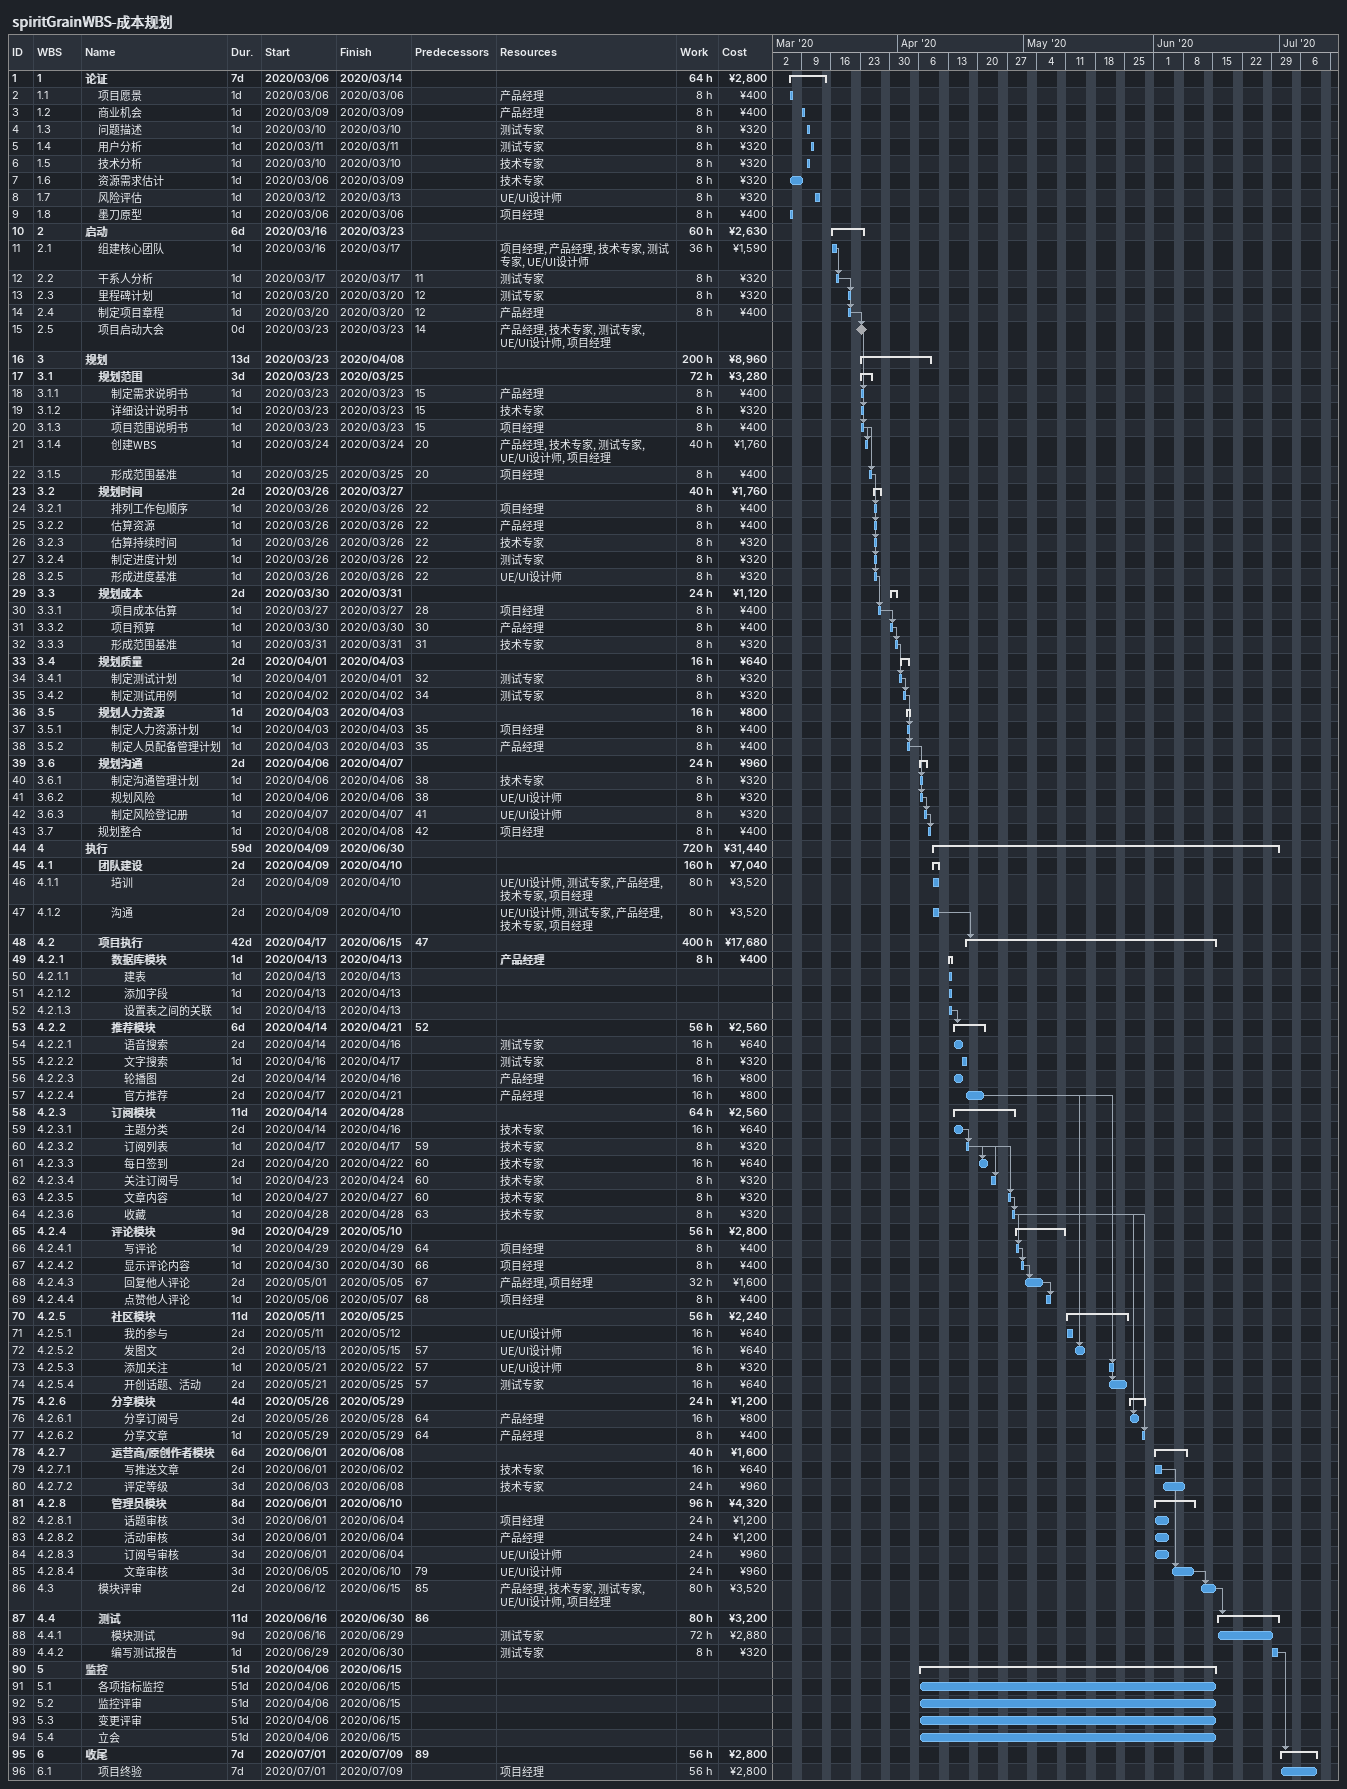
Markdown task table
spiritGrainWBS-成本规划

| ID | WBS | Task | Duration | Start | Finish | Predecessors | Resources | Work (h) | Cost (¥) |
|---|---|---|---|---|---|---|---|---|---|
| 1 | 1 | **论证** | 7d | 2020-03-06 | 2020-03-14 |  |  | 64 | 2800 |
| 2 | 1.1 | 项目愿景 | 1d | 2020-03-06 | 2020-03-06 |  | 产品经理 | 8 | 400 |
| 3 | 1.2 | 商业机会 | 1d | 2020-03-09 | 2020-03-09 |  | 产品经理 | 8 | 400 |
| 4 | 1.3 | 问题描述 | 1d | 2020-03-10 | 2020-03-10 |  | 测试专家 | 8 | 320 |
| 5 | 1.4 | 用户分析 | 1d | 2020-03-11 | 2020-03-11 |  | 测试专家 | 8 | 320 |
| 6 | 1.5 | 技术分析 | 1d | 2020-03-10 | 2020-03-10 |  | 技术专家 | 8 | 320 |
| 7 | 1.6 | 资源需求估计 | 1d | 2020-03-06 | 2020-03-09 |  | 技术专家 | 8 | 320 |
| 8 | 1.7 | 风险评估 | 1d | 2020-03-12 | 2020-03-13 |  | UE/UI设计师 | 8 | 320 |
| 9 | 1.8 | 墨刀原型 | 1d | 2020-03-06 | 2020-03-06 |  | 项目经理 | 8 | 400 |
| 10 | 2 | **启动** | 6d | 2020-03-16 | 2020-03-23 |  |  | 60 | 2630 |
| 11 | 2.1 | 组建核心团队 | 1d | 2020-03-16 | 2020-03-17 |  | 项目经理, 产品经理, 技术专家, 测试专家, UE/UI设计师 | 36 | 1590 |
| 12 | 2.2 | 干系人分析 | 1d | 2020-03-17 | 2020-03-17 | 11 | 测试专家 | 8 | 320 |
| 13 | 2.3 | 里程碑计划 | 1d | 2020-03-20 | 2020-03-20 | 12 | 测试专家 | 8 | 320 |
| 14 | 2.4 | 制定项目章程 | 1d | 2020-03-20 | 2020-03-20 | 12 | 产品经理 | 8 | 400 |
| 15 | 2.5 | 项目启动大会 | 0d | 2020-03-23 | 2020-03-23 | 14 | 产品经理, 技术专家, 测试专家, UE/UI设计师, 项目经理 |  |  |
| 16 | 3 | **规划** | 13d | 2020-03-23 | 2020-04-08 |  |  | 200 | 8960 |
| 17 | 3.1 | **规划范围** | 3d | 2020-03-23 | 2020-03-25 |  |  | 72 | 3280 |
| 18 | 3.1.1 | 制定需求说明书 | 1d | 2020-03-23 | 2020-03-23 | 15 | 产品经理 | 8 | 400 |
| 19 | 3.1.2 | 详细设计说明书 | 1d | 2020-03-23 | 2020-03-23 | 15 | 技术专家 | 8 | 320 |
| 20 | 3.1.3 | 项目范围说明书 | 1d | 2020-03-23 | 2020-03-23 | 15 | 项目经理 | 8 | 400 |
| 21 | 3.1.4 | 创建WBS | 1d | 2020-03-24 | 2020-03-24 | 20 | 产品经理, 技术专家, 测试专家, UE/UI设计师, 项目经理 | 40 | 1760 |
| 22 | 3.1.5 | 形成范围基准 | 1d | 2020-03-25 | 2020-03-25 | 20 | 项目经理 | 8 | 400 |
| 23 | 3.2 | **规划时间** | 2d | 2020-03-26 | 2020-03-27 |  |  | 40 | 1760 |
| 24 | 3.2.1 | 排列工作包顺序 | 1d | 2020-03-26 | 2020-03-26 | 22 | 项目经理 | 8 | 400 |
| 25 | 3.2.2 | 估算资源 | 1d | 2020-03-26 | 2020-03-26 | 22 | 产品经理 | 8 | 400 |
| 26 | 3.2.3 | 估算持续时间 | 1d | 2020-03-26 | 2020-03-26 | 22 | 技术专家 | 8 | 320 |
| 27 | 3.2.4 | 制定进度计划 | 1d | 2020-03-26 | 2020-03-26 | 22 | 测试专家 | 8 | 320 |
| 28 | 3.2.5 | 形成进度基准 | 1d | 2020-03-26 | 2020-03-26 | 22 | UE/UI设计师 | 8 | 320 |
| 29 | 3.3 | **规划成本** | 2d | 2020-03-30 | 2020-03-31 |  |  | 24 | 1120 |
| 30 | 3.3.1 | 项目成本估算 | 1d | 2020-03-27 | 2020-03-27 | 28 | 项目经理 | 8 | 400 |
| 31 | 3.3.2 | 项目预算 | 1d | 2020-03-30 | 2020-03-30 | 30 | 产品经理 | 8 | 400 |
| 32 | 3.3.3 | 形成范围基准 | 1d | 2020-03-31 | 2020-03-31 | 31 | 技术专家 | 8 | 320 |
| 33 | 3.4 | **规划质量** | 2d | 2020-04-01 | 2020-04-03 |  |  | 16 | 640 |
| 34 | 3.4.1 | 制定测试计划 | 1d | 2020-04-01 | 2020-04-01 | 32 | 测试专家 | 8 | 320 |
| 35 | 3.4.2 | 制定测试用例 | 1d | 2020-04-02 | 2020-04-02 | 34 | 测试专家 | 8 | 320 |
| 36 | 3.5 | **规划人力资源** | 1d | 2020-04-03 | 2020-04-03 |  |  | 16 | 800 |
| 37 | 3.5.1 | 制定人力资源计划 | 1d | 2020-04-03 | 2020-04-03 | 35 | 项目经理 | 8 | 400 |
| 38 | 3.5.2 | 制定人员配备管理计划 | 1d | 2020-04-03 | 2020-04-03 | 35 | 产品经理 | 8 | 400 |
| 39 | 3.6 | **规划沟通** | 2d | 2020-04-06 | 2020-04-07 |  |  | 24 | 960 |
| 40 | 3.6.1 | 制定沟通管理计划 | 1d | 2020-04-06 | 2020-04-06 | 38 | 技术专家 | 8 | 320 |
| 41 | 3.6.2 | 规划风险 | 1d | 2020-04-06 | 2020-04-06 | 38 | UE/UI设计师 | 8 | 320 |
| 42 | 3.6.3 | 制定风险登记册 | 1d | 2020-04-07 | 2020-04-07 | 41 | UE/UI设计师 | 8 | 320 |
| 43 | 3.7 | 规划整合 | 1d | 2020-04-08 | 2020-04-08 | 42 | 项目经理 | 8 | 400 |
| 44 | 4 | **执行** | 59d | 2020-04-09 | 2020-06-30 |  |  | 720 | 31440 |
| 45 | 4.1 | **团队建设** | 2d | 2020-04-09 | 2020-04-10 |  |  | 160 | 7040 |
| 46 | 4.1.1 | 培训 | 2d | 2020-04-09 | 2020-04-10 |  | UE/UI设计师, 测试专家, 产品经理, 技术专家, 项目经理 | 80 | 3520 |
| 47 | 4.1.2 | 沟通 | 2d | 2020-04-09 | 2020-04-10 |  | UE/UI设计师, 测试专家, 产品经理, 技术专家, 项目经理 | 80 | 3520 |
| 48 | 4.2 | **项目执行** | 42d | 2020-04-17 | 2020-06-15 | 47 |  | 400 | 17680 |
| 49 | 4.2.1 | **数据库模块** | 1d | 2020-04-13 | 2020-04-13 |  | 产品经理 | 8 | 400 |
| 50 | 4.2.1.1 | 建表 | 1d | 2020-04-13 | 2020-04-13 |  |  |  |  |
| 51 | 4.2.1.2 | 添加字段 | 1d | 2020-04-13 | 2020-04-13 |  |  |  |  |
| 52 | 4.2.1.3 | 设置表之间的关联 | 1d | 2020-04-13 | 2020-04-13 |  |  |  |  |
| 53 | 4.2.2 | **推荐模块** | 6d | 2020-04-14 | 2020-04-21 | 52 |  | 56 | 2560 |
| 54 | 4.2.2.1 | 语音搜索 | 2d | 2020-04-14 | 2020-04-16 |  | 测试专家 | 16 | 640 |
| 55 | 4.2.2.2 | 文字搜索 | 1d | 2020-04-16 | 2020-04-17 |  | 测试专家 | 8 | 320 |
| 56 | 4.2.2.3 | 轮播图 | 2d | 2020-04-14 | 2020-04-16 |  | 产品经理 | 16 | 800 |
| 57 | 4.2.2.4 | 官方推荐 | 2d | 2020-04-17 | 2020-04-21 |  | 产品经理 | 16 | 800 |
| 58 | 4.2.3 | **订阅模块** | 11d | 2020-04-14 | 2020-04-28 |  |  | 64 | 2560 |
| 59 | 4.2.3.1 | 主题分类 | 2d | 2020-04-14 | 2020-04-16 |  | 技术专家 | 16 | 640 |
| 60 | 4.2.3.2 | 订阅列表 | 1d | 2020-04-17 | 2020-04-17 | 59 | 技术专家 | 8 | 320 |
| 61 | 4.2.3.3 | 每日签到 | 2d | 2020-04-20 | 2020-04-22 | 60 | 技术专家 | 16 | 640 |
| 62 | 4.2.3.4 | 关注订阅号 | 1d | 2020-04-23 | 2020-04-24 | 60 | 技术专家 | 8 | 320 |
| 63 | 4.2.3.5 | 文章内容 | 1d | 2020-04-27 | 2020-04-27 | 60 | 技术专家 | 8 | 320 |
| 64 | 4.2.3.6 | 收藏 | 1d | 2020-04-28 | 2020-04-28 | 63 | 技术专家 | 8 | 320 |
| 65 | 4.2.4 | **评论模块** | 9d | 2020-04-29 | 2020-05-10 |  |  | 56 | 2800 |
| 66 | 4.2.4.1 | 写评论 | 1d | 2020-04-29 | 2020-04-29 | 64 | 项目经理 | 8 | 400 |
| 67 | 4.2.4.2 | 显示评论内容 | 1d | 2020-04-30 | 2020-04-30 | 66 | 项目经理 | 8 | 400 |
| 68 | 4.2.4.3 | 回复他人评论 | 2d | 2020-05-01 | 2020-05-05 | 67 | 产品经理, 项目经理 | 32 | 1600 |
| 69 | 4.2.4.4 | 点赞他人评论 | 1d | 2020-05-06 | 2020-05-07 | 68 | 项目经理 | 8 | 400 |
| 70 | 4.2.5 | **社区模块** | 11d | 2020-05-11 | 2020-05-25 |  |  | 56 | 2240 |
| 71 | 4.2.5.1 | 我的参与 | 2d | 2020-05-11 | 2020-05-12 |  | UE/UI设计师 | 16 | 640 |
| 72 | 4.2.5.2 | 发图文 | 2d | 2020-05-13 | 2020-05-15 | 57 | UE/UI设计师 | 16 | 640 |
| 73 | 4.2.5.3 | 添加关注 | 1d | 2020-05-21 | 2020-05-22 | 57 | UE/UI设计师 | 8 | 320 |
| 74 | 4.2.5.4 | 开创话题、活动 | 2d | 2020-05-21 | 2020-05-25 | 57 | 测试专家 | 16 | 640 |
| 75 | 4.2.6 | **分享模块** | 4d | 2020-05-26 | 2020-05-29 |  |  | 24 | 1200 |
| 76 | 4.2.6.1 | 分享订阅号 | 2d | 2020-05-26 | 2020-05-28 | 64 | 产品经理 | 16 | 800 |
| 77 | 4.2.6.2 | 分享文章 | 1d | 2020-05-29 | 2020-05-29 | 64 | 产品经理 | 8 | 400 |
| 78 | 4.2.7 | **运营商/原创作者模块** | 6d | 2020-06-01 | 2020-06-08 |  |  | 40 | 1600 |
| 79 | 4.2.7.1 | 写推送文章 | 2d | 2020-06-01 | 2020-06-02 |  | 技术专家 | 16 | 640 |
| 80 | 4.2.7.2 | 评定等级 | 3d | 2020-06-03 | 2020-06-08 |  | 技术专家 | 24 | 960 |
| 81 | 4.2.8 | **管理员模块** | 8d | 2020-06-01 | 2020-06-10 |  |  | 96 | 4320 |
| 82 | 4.2.8.1 | 话题审核 | 3d | 2020-06-01 | 2020-06-04 |  | 项目经理 | 24 | 1200 |
| 83 | 4.2.8.2 | 活动审核 | 3d | 2020-06-01 | 2020-06-04 |  | 产品经理 | 24 | 1200 |
| 84 | 4.2.8.3 | 订阅号审核 | 3d | 2020-06-01 | 2020-06-04 |  | UE/UI设计师 | 24 | 960 |
| 85 | 4.2.8.4 | 文章审核 | 3d | 2020-06-05 | 2020-06-10 | 79 | UE/UI设计师 | 24 | 960 |
| 86 | 4.3 | 模块评审 | 2d | 2020-06-12 | 2020-06-15 | 85 | 产品经理, 技术专家, 测试专家, UE/UI设计师, 项目经理 | 80 | 3520 |
| 87 | 4.4 | **测试** | 11d | 2020-06-16 | 2020-06-30 | 86 |  | 80 | 3200 |
| 88 | 4.4.1 | 模块测试 | 9d | 2020-06-16 | 2020-06-29 |  | 测试专家 | 72 | 2880 |
| 89 | 4.4.2 | 编写测试报告 | 1d | 2020-06-29 | 2020-06-30 |  | 测试专家 | 8 | 320 |
| 90 | 5 | **监控** | 51d | 2020-04-06 | 2020-06-15 |  |  |  |  |
| 91 | 5.1 | 各项指标监控 | 51d | 2020-04-06 | 2020-06-15 |  |  |  |  |
| 92 | 5.2 | 监控评审 | 51d | 2020-04-06 | 2020-06-15 |  |  |  |  |
| 93 | 5.3 | 变更评审 | 51d | 2020-04-06 | 2020-06-15 |  |  |  |  |
| 94 | 5.4 | 立会 | 51d | 2020-04-06 | 2020-06-15 |  |  |  |  |
| 95 | 6 | **收尾** | 7d | 2020-07-01 | 2020-07-09 | 89 |  | 56 | 2800 |
| 96 | 6.1 | 项目终验 | 7d | 2020-07-01 | 2020-07-09 |  | 项目经理 | 56 | 2800 |
